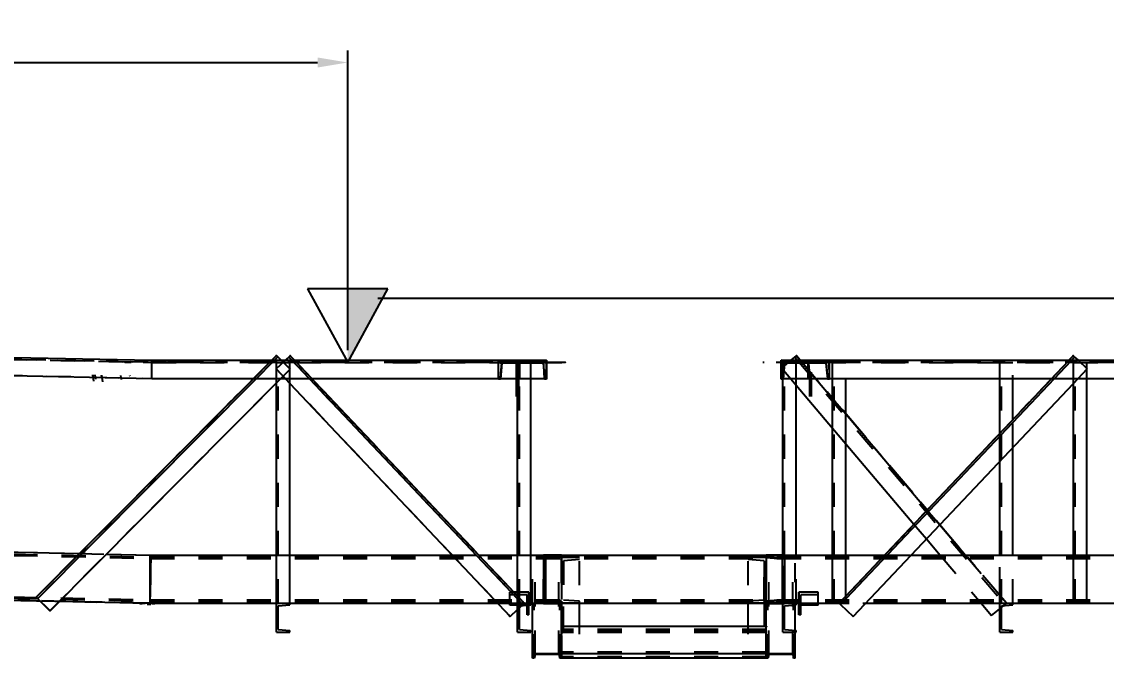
# Model space of a CAD drawing. Header units: millimetres. Extents: x 2368 to 8313, y 7493 to 11698.
# Drawn here: x 6269.3 to 6359.3, y 8300.2 to 8354.2 of the extents above; entities that cross this region are included whole.
import ezdxf

# ---------------------------------------------------------------- set-up
doc = ezdxf.new("R2010")
doc.units = ezdxf.units.MM
for name, pattern in [('XKITLINE00', [0]), ('XKITLINE02', [4, 2, -2]), ('XKITLINE03', [6, 3, -1, 1, -1])]:
    doc.linetypes.add(name, pattern=pattern)
doc.layers.add('3', color=120, linetype='Continuous')
doc.styles.add('ROMANS', font='romans.shx')
doc.dimstyles.new('MD300', dxfattribs={"dimtxt": 2.5, "dimasz": 2.5, "dimexe": 1, "dimexo": 1, "dimgap": 0.5, "dimtad": 1, "dimdec": 1, "dimlfac": 50, "dimrnd": 0.5, "dimdsep": 46, "dimtxsty": 'ROMANS', "dimcen": 1, "dimclrd": 146, "dimclre": 146, "dimclrt": 30, "dimadec": 1, "dimazin": 2, "dimtfac": 1, "dimtdec": 1, "dimtmove": 0, "dimatfit": 1, "dimfxl": 1, "dimtolj": 1, "dimtzin": 0, "dimlwd": -1, "dimlwe": -1, "dimarcsym": 0})

# ---------------------------------------------------------------- blocks, each defined once
blk = doc.blocks.new('*D54')
at = {"color": 146, "transparency": 16777216}
for p, q in [((5898.093, 8331.991), (5898.093, 8351.769)), ((6296.354, 8326.868), (6296.354, 8351.769)), ((5900.593, 8350.769), (6293.854, 8350.769))]:
    blk.add_line(p, q, dxfattribs=at)
for points in [[(5900.593, 8351.186), (5900.593, 8350.353), (5898.093, 8350.769)], [(6293.854, 8351.186), (6293.854, 8350.353), (6296.354, 8350.769)]]:
    blk.add_solid(points, dxfattribs=at)
at = {"layer": 'Defpoints', "color": 0, "transparency": 16777216}
for p in [(6296.354, 8350.769), (5898.093, 8330.991), (6296.354, 8325.868)]:
    blk.add_point(p, dxfattribs=at)
at = {"color": 30, "transparency": 16777216, "insert": (6097.223, 8352.519), "char_height": 2.5, "attachment_point": 5, "style": 'ROMANS'}
blk.add_mtext('\\A1;19913', dxfattribs=at)
blk = doc.blocks.new('*D55')
at = {"color": 146, "transparency": 16777216}
for p, q in [((6296.354, 8326.868), (6296.354, 8332.205)), ((6647.225, 8301.21), (6647.225, 8332.205)), ((6298.854, 8331.205), (6644.725, 8331.205))]:
    blk.add_line(p, q, dxfattribs=at)
for points in [[(6298.854, 8331.622), (6298.854, 8330.789), (6296.354, 8331.205)], [(6644.725, 8331.622), (6644.725, 8330.789), (6647.225, 8331.205)]]:
    blk.add_solid(points, dxfattribs=at)
at = {"layer": 'Defpoints', "color": 0, "transparency": 16777216}
for p in [(6647.225, 8331.205), (6296.354, 8325.868), (6647.225, 8300.21)]:
    blk.add_point(p, dxfattribs=at)
at = {"color": 30, "transparency": 16777216, "insert": (6471.789, 8332.955), "char_height": 2.5, "attachment_point": 5, "style": 'ROMANS'}
blk.add_mtext('\\A1;17543.5', dxfattribs=at)

msp = doc.modelspace()

# ---------------------------------------------------------------- linework, layer by layer
at = {"color": 7, "linetype": 'XKITLINE00'}
for p, q in [((6036.5916, 8331.1614), (6280.1102, 8326.0379)), ((6036.5601, 8329.6617), (6280.0944, 8324.5379)), ((6249.3622, 8326.6852), (6280.1102, 8326.0383)), ((6280.0944, 8324.5379), (6280.1102, 8326.0379)), ((6280.0944, 8324.5379), (6280.1102, 8326.0379)), ((6280.1102, 8326.0379), (6312.5543, 8326.0379)), ((6290.0446, 8326.0379), (6290.4353, 8326.4314)), ((6290.2701, 8326.0379), (6290.5488, 8326.3187)), ((6290.4353, 8326.4314), (6290.8316, 8326.0379)), ((6291.1853, 8326.0379), (6291.4692, 8326.3062)), ((6291.5855, 8326.4161), (6291.4692, 8326.3062)), ((6291.4692, 8326.3062), (6291.7227, 8326.0379)), ((6291.5855, 8326.4161), (6291.9429, 8326.0379)), ((6312.8511, 8326.0424), (6308.8511, 8325.9814)), ((6308.8511, 8324.4731), (6308.8511, 8325.9814)), ((6309.1196, 8325.7048), (6308.8511, 8325.9733)), ((6312.8511, 8325.9733), (6308.8511, 8325.9733)), ((6308.8729, 8325.9817), (6308.8737, 8326.0379)), ((6309.1275, 8325.8033), (6309.0211, 8324.4731)), ((6309.0598, 8324.9573), (6309.1399, 8325.8033)), ((6312.5747, 8325.8033), (6309.1275, 8325.8033)), ((6310.453, 8306.7792), (6310.453, 8325.8033)), ((6311.3787, 8325.8033), (6311.2087, 8325.9733)), ((6311.553, 8305.8677), (6311.553, 8325.8033)), ((6312.5747, 8325.8033), (6312.6811, 8324.4731)), ((6312.8511, 8326.0424), (6312.8511, 8325.9733)), ((6312.8511, 8325.9733), (6312.8511, 8324.4731)), ((6332.3269, 8324.4731), (6332.3269, 8326.0424)), ((6336.3269, 8325.9814), (6332.3269, 8326.0424)), ((6332.3269, 8326.0406), (6366.9212, 8326.038)), ((6332.5954, 8325.7048), (6332.3269, 8325.9733)), ((6336.3269, 8325.9733), (6332.3269, 8325.9733)), ((6332.6033, 8325.8033), (6332.4969, 8324.4731)), ((6336.0505, 8325.8033), (6332.6033, 8325.8033)), ((6333.142, 8326.0406), (6333.5852, 8326.4163)), ((6333.5852, 8326.4163), (6333.9037, 8326.0405)), ((6334.8545, 8325.8033), (6334.6844, 8325.9733)), ((6336.0384, 8325.8033), (6336.1167, 8324.9754)), ((6336.0505, 8325.8033), (6336.1569, 8324.4731)), ((6336.3052, 8325.9817), (6336.3043, 8326.0403)), ((6336.3269, 8325.9733), (6336.3269, 8325.9814)), ((6336.3269, 8324.4731), (6336.3269, 8325.9733)), ((6356.1952, 8326.0388), (6356.5525, 8326.4169)), ((6356.4154, 8326.0388), (6356.6688, 8326.307)), ((6356.5525, 8326.4169), (6356.6688, 8326.307)), ((6356.6688, 8326.307), (6356.9526, 8326.0388)), ((6312.591, 8325.5993), (6312.6594, 8324.5379)), ((6332.5184, 8324.5406), (6332.5859, 8325.5865)), ((6270.5135, 8306.3656), (6288.5554, 8324.5379)), ((6270.6271, 8306.2529), (6288.7809, 8324.5379)), ((6271.649, 8305.2383), (6290.453, 8324.1783)), ((6280.0944, 8324.5379), (6308.8511, 8324.5379)), ((6290.453, 8305.8677), (6290.453, 8324.5379)), ((6291.553, 8305.8677), (6291.553, 8324.5379)), ((6291.553, 8324.1209), (6309.8401, 8304.7688)), ((6293.1402, 8324.5379), (6309.9216, 8306.7792)), ((6293.3603, 8324.5379), (6310.1418, 8306.7792)), ((6309.0211, 8324.4731), (6308.8511, 8324.4731)), ((6309.0263, 8324.5379), (6310.453, 8324.5379)), ((6310.3475, 8323.0403), (6310.3475, 8324.5379)), ((6311.553, 8324.5379), (6312.6594, 8324.5379)), ((6312.6759, 8324.5379), (6312.6594, 8324.5379)), ((6312.7088, 8324.4731), (6312.6787, 8324.5033)), ((6312.8511, 8324.4731), (6312.6811, 8324.4731)), ((6332.4969, 8324.4731), (6332.3269, 8324.4731)), ((6332.4527, 8309.8679), (6332.4527, 8324.4731)), ((6332.502, 8324.5379), (6336.1517, 8324.5379)), ((6332.5023, 8324.5406), (6332.5184, 8324.5406)), ((6332.5184, 8324.5406), (6336.1515, 8324.5403)), ((6333.5527, 8309.8679), (6333.5527, 8324.5379)), ((6333.5527, 8323.9801), (6336.585, 8320.4028)), ((6335.1774, 8324.5379), (6336.585, 8322.8773)), ((6336.1846, 8324.4731), (6336.1544, 8324.5033)), ((6336.3269, 8324.4731), (6336.1569, 8324.4731)), ((6336.3269, 8324.5403), (6366.8574, 8324.538)), ((6336.3269, 8324.5379), (6336.585, 8324.5379)), ((6336.585, 8305.8685), (6336.585, 8324.5403)), ((6337.135, 8305.8686), (6354.7779, 8324.539)), ((6337.2512, 8305.7587), (6354.998, 8324.5389)), ((6337.685, 8306.4506), (6337.685, 8324.5402)), ((6337.685, 8324.5379), (6354.7769, 8324.5379)), ((6338.2979, 8304.7696), (6356.585, 8324.1217)), ((6350.4527, 8319.9619), (6350.4527, 8324.5379)), ((6351.5527, 8321.126), (6351.5527, 8324.5379)), ((6356.585, 8305.8685), (6356.585, 8324.5388)), ((6357.685, 8305.8685), (6357.685, 8324.5387)), ((6357.685, 8324.5379), (6362.6838, 8324.5379)), ((6337.685, 8321.5796), (6344.445, 8313.6044)), ((6337.685, 8319.1051), (6343.3394, 8312.4343)), ((6351.5527, 8309.8678), (6351.5527, 8318.7964)), ((6350.4527, 8309.8678), (6350.4527, 8317.6324)), ((6345.486, 8312.3763), (6347.6123, 8309.8678)), ((6344.3803, 8311.2063), (6345.5148, 8309.8679)), ((6267.7292, 8310.1267), (6274.1142, 8309.9923)), ((6267.7292, 8310.1263), (6274.1138, 8309.9919)), ((6276.3223, 8309.9454), (6280.0531, 8309.8669)), ((6276.3227, 8309.9458), (6279.9686, 8309.8691)), ((6279.9685, 8305.8682), (6279.9686, 8309.8682)), ((6279.9686, 8309.8682), (6290.453, 8309.8681)), ((6279.9689, 8305.8678), (6280.0531, 8309.8669)), ((6291.553, 8309.8681), (6305.0215, 8309.8681)), ((6307.2229, 8309.868), (6310.453, 8309.868)), ((6311.553, 8309.868), (6336.585, 8309.8679)), ((6312.5909, 8309.8673), (6312.5909, 8309.803)), ((6314.0909, 8309.8673), (6312.5909, 8309.8673)), ((6314.0909, 8309.803), (6312.5909, 8309.803)), ((6312.5909, 8309.803), (6312.591, 8305.8026)), ((6314.0909, 8309.633), (6312.7609, 8309.5266)), ((6312.7609, 8309.5266), (6312.761, 8306.079)), ((6314.0909, 8309.8673), (6314.0909, 8309.803)), ((6314.0909, 8309.803), (6314.0909, 8309.633)), ((6332.5841, 8309.8673), (6331.0841, 8309.8669)), ((6331.0841, 8309.8669), (6331.0842, 8309.8027)), ((6332.5842, 8309.803), (6331.0842, 8309.8027)), ((6331.0842, 8309.8027), (6331.0843, 8309.6327)), ((6332.4143, 8309.5266), (6331.0843, 8309.6327)), ((6332.4143, 8309.5266), (6332.4151, 8306.079)), ((6332.5841, 8309.8673), (6332.5842, 8309.803)), ((6332.5842, 8309.803), (6332.5851, 8305.8026)), ((6337.685, 8309.8679), (6340.9142, 8309.8679)), ((6343.1155, 8309.8679), (6356.585, 8309.8678)), ((6357.685, 8309.8678), (6364.7594, 8309.8678)), ((6332.4145, 8308.7757), (6332.5844, 8308.9457)), ((6312.591, 8307.4457), (6312.761, 8307.6157)), ((6267.6373, 8306.1274), (6270.821, 8306.0603)), ((6270.5135, 8306.3656), (6271.649, 8305.2383)), ((6272.4315, 8306.0264), (6279.9689, 8305.8678)), ((6309.791, 8306.5494), (6309.791, 8306.7792)), ((6311.391, 8306.7792), (6309.791, 8306.7792)), ((6309.791, 8305.7038), (6309.791, 8306.5494)), ((6311.231, 8306.5494), (6309.791, 8306.5494)), ((6311.231, 8304.9071), (6311.231, 8306.5494)), ((6311.391, 8304.9071), (6311.391, 8306.7792)), ((6314.091, 8306.0377), (6312.761, 8306.1441)), ((6314.091, 8305.9726), (6312.761, 8306.079)), ((6313.3051, 8305.8026), (6313.5208, 8306.0182)), ((6314.091, 8306.0377), (6314.091, 8305.9726)), ((6314.091, 8305.9726), (6314.091, 8305.8026)), ((6332.415, 8306.1441), (6331.085, 8306.0374)), ((6331.085, 8306.0374), (6331.0851, 8305.9723)), ((6332.4151, 8306.079), (6331.0851, 8305.9723)), ((6331.0851, 8305.9723), (6331.0851, 8305.8022)), ((6331.7993, 8305.8024), (6332.0462, 8306.0494)), ((6332.415, 8306.4184), (6332.5849, 8306.5884)), ((6333.7869, 8306.7792), (6333.7869, 8306.7792)), ((6333.7869, 8306.7792), (6333.7869, 8306.7792)), ((6333.7869, 8304.9072), (6333.7869, 8306.7792)), ((6335.3869, 8306.7792), (6333.7869, 8306.7792)), ((6333.9469, 8304.9072), (6333.9469, 8306.5494)), ((6335.3869, 8306.5494), (6333.9469, 8306.5494)), ((6335.3869, 8305.7038), (6335.3869, 8306.7792)), ((6337.685, 8305.8685), (6337.685, 8306.2176)), ((6279.7187, 8305.8678), (6279.1112, 8305.7993)), ((6279.7187, 8305.8678), (6279.9685, 8305.8678)), ((6280.3262, 8305.7993), (6279.7187, 8305.8678)), ((6279.9685, 8305.8682), (6290.453, 8305.8681)), ((6290.453, 8305.8677), (6291.553, 8305.8677)), ((6290.453, 8303.4677), (6290.453, 8305.8677)), ((6290.453, 8305.8677), (6291.553, 8305.8677)), ((6290.593, 8305.6549), (6291.553, 8305.7317)), ((6290.593, 8303.6805), (6290.593, 8305.6549)), ((6291.553, 8305.8681), (6308.8014, 8305.868)), ((6291.553, 8305.7317), (6291.553, 8305.8677)), ((6311.231, 8305.7038), (6309.791, 8305.7038)), ((6309.8401, 8304.7688), (6310.453, 8305.348)), ((6310.453, 8303.4677), (6310.453, 8305.7038)), ((6310.593, 8305.6549), (6311.2032, 8305.7038)), ((6310.593, 8305.4803), (6310.7949, 8305.6711)), ((6310.593, 8303.6805), (6310.593, 8305.6549)), ((6311.391, 8305.8647), (6311.231, 8305.7047)), ((6311.391, 8305.8677), (6311.553, 8305.8677)), ((6311.391, 8305.8677), (6311.553, 8305.8677)), ((6311.391, 8305.7188), (6311.553, 8305.7317)), ((6311.553, 8305.868), (6312.591, 8305.868)), ((6311.553, 8305.7317), (6311.553, 8305.8677)), ((6311.6876, 8301.6509), (6311.6876, 8305.868)), ((6314.091, 8305.8026), (6312.591, 8305.8026)), ((6314.0876, 8303.9211), (6314.0876, 8305.8026)), ((6314.091, 8305.868), (6331.0851, 8305.8679)), ((6315.5876, 8303.9211), (6315.5876, 8305.8677)), ((6329.5876, 8303.9211), (6329.5876, 8305.8677)), ((6332.5851, 8305.8026), (6331.0851, 8305.8022)), ((6331.0876, 8303.9211), (6331.0876, 8305.8022)), ((6332.4527, 8303.4679), (6332.4527, 8305.8025)), ((6332.5851, 8305.8679), (6333.7869, 8305.8679)), ((6332.5851, 8305.8679), (6333.5527, 8305.8679)), ((6332.5927, 8305.6551), (6333.5527, 8305.7319)), ((6332.5927, 8303.6807), (6332.5927, 8305.6551)), ((6333.4876, 8303.6092), (6333.4876, 8305.7267)), ((6333.5527, 8305.7319), (6333.5527, 8305.8679)), ((6335.3869, 8305.7038), (6333.9469, 8305.7038)), ((6335.3869, 8305.8679), (6336.585, 8305.8679)), ((6336.585, 8305.8685), (6337.1349, 8305.8685)), ((6337.135, 8305.8686), (6337.2512, 8305.7587)), ((6337.2512, 8305.7587), (6338.2979, 8304.7696)), ((6337.355, 8305.8685), (6337.685, 8305.8685)), ((6339.3357, 8305.8679), (6356.585, 8305.8678)), ((6348.9054, 8305.8678), (6349.7822, 8304.8334)), ((6349.7822, 8304.8334), (6350.4527, 8305.4017)), ((6350.4527, 8305.8679), (6351.5527, 8305.8679)), ((6350.4527, 8303.4679), (6350.4527, 8305.8679)), ((6350.5927, 8305.6551), (6351.5527, 8305.7319)), ((6350.5927, 8305.5204), (6350.7683, 8305.6692)), ((6350.5927, 8303.6807), (6350.5927, 8305.6551)), ((6351.5527, 8305.7319), (6351.5527, 8305.8679)), ((6356.585, 8305.8685), (6357.685, 8305.8685)), ((6357.685, 8305.8678), (6364.5266, 8305.8678)), ((6311.391, 8304.9071), (6311.231, 8304.9071)), ((6333.9469, 8304.9072), (6333.7869, 8304.9072)), ((6290.453, 8303.4677), (6291.553, 8303.4677)), ((6290.593, 8303.6805), (6291.553, 8303.6037)), ((6291.553, 8303.4677), (6291.553, 8303.6037)), ((6310.453, 8303.4677), (6311.553, 8303.4677)), ((6310.593, 8303.6805), (6311.553, 8303.6037)), ((6311.553, 8303.4677), (6311.553, 8303.6037)), ((6314.0876, 8301.6509), (6314.0876, 8303.9211)), ((6331.0876, 8303.9211), (6314.0876, 8303.9211)), ((6314.0876, 8301.6509), (6314.0876, 8303.9211)), ((6331.0876, 8301.6509), (6331.0876, 8303.9211)), ((6331.0876, 8301.6509), (6331.0876, 8303.9211)), ((6332.4527, 8303.4679), (6333.5527, 8303.4679)), ((6332.5927, 8303.6807), (6333.5527, 8303.6039)), ((6333.4876, 8301.294), (6333.4876, 8303.4679)), ((6333.5527, 8303.4679), (6333.5527, 8303.6039)), ((6350.4527, 8303.4679), (6351.5527, 8303.4679)), ((6350.5927, 8303.6807), (6351.5527, 8303.6039)), ((6351.5527, 8303.4679), (6351.5527, 8303.6039)), ((6314.0876, 8301.6509), (6311.6876, 8301.6509)), ((6311.6876, 8301.294), (6311.6876, 8301.6509)), ((6311.9004, 8301.6055), (6311.8236, 8301.294)), ((6313.8748, 8301.6055), (6311.9004, 8301.6055)), ((6313.8748, 8301.6055), (6313.9516, 8301.294)), ((6331.0876, 8301.6509), (6314.0876, 8301.6509)), ((6314.0876, 8301.294), (6314.0876, 8301.6509)), ((6314.0876, 8301.6509), (6314.0876, 8301.294)), ((6331.0876, 8301.294), (6331.0876, 8301.6509)), ((6331.0876, 8301.6509), (6331.0876, 8301.294)), ((6333.4876, 8301.6509), (6331.0876, 8301.6509)), ((6331.3004, 8301.6055), (6331.2236, 8301.294)), ((6333.2748, 8301.6055), (6331.3004, 8301.6055)), ((6333.2748, 8301.6055), (6333.3516, 8301.294)), ((6311.8236, 8301.294), (6311.6876, 8301.294)), ((6314.0876, 8301.294), (6313.9516, 8301.294)), ((6331.0876, 8301.294), (6314.0876, 8301.294)), ((6331.2236, 8301.294), (6331.0876, 8301.294)), ((6333.4876, 8301.294), (6333.3516, 8301.294))]:
    msp.add_line(p, q, dxfattribs=at)
at = {"color": 3, "linetype": 'XKITLINE02'}
for p, q in [((6036.588, 8330.9914), (6280.1084, 8325.8679)), ((6247.6776, 8326.5506), (6280.1084, 8325.8683)), ((6270.5135, 8306.3655), (6290.4353, 8326.4313)), ((6270.627, 8306.2528), (6290.5488, 8326.3186)), ((6280.0944, 8324.5383), (6280.1102, 8326.0383)), ((6280.0944, 8324.5379), (6280.1102, 8326.0379)), ((6280.1084, 8325.8679), (6308.8711, 8325.8679)), ((6280.1084, 8325.8679), (6314.3876, 8325.8679)), ((6280.1102, 8326.0379), (6312.8511, 8326.0379)), ((6288.5554, 8324.5379), (6290.0446, 8326.0379)), ((6288.7809, 8324.5379), (6290.2701, 8326.0379)), ((6290.4226, 8325.3172), (6291.5855, 8326.4161)), ((6290.4226, 8325.3172), (6291.1853, 8326.0379)), ((6290.4353, 8326.4314), (6290.5488, 8326.3187)), ((6290.4353, 8326.4313), (6291.5707, 8325.304)), ((6290.453, 8324.5379), (6290.453, 8325.8677)), ((6290.453, 8325.8677), (6291.553, 8325.8677)), ((6290.453, 8305.8677), (6290.453, 8325.8677)), ((6290.453, 8325.8677), (6291.553, 8325.8677)), ((6290.593, 8305.8677), (6290.593, 8325.8677)), ((6290.593, 8305.8677), (6290.593, 8325.8677)), ((6290.8316, 8326.0379), (6291.5707, 8325.3041)), ((6291.4692, 8326.3062), (6291.5855, 8326.4161)), ((6291.4692, 8326.3062), (6310.8867, 8305.7579)), ((6291.553, 8324.5379), (6291.553, 8325.8677)), ((6291.553, 8305.8677), (6291.553, 8325.8677)), ((6291.5855, 8326.4161), (6311.003, 8305.8677)), ((6291.7227, 8326.0379), (6293.1402, 8324.5379)), ((6291.9429, 8326.0379), (6312.8511, 8326.0379)), ((6291.9429, 8326.0379), (6293.3603, 8324.5379)), ((6292.1035, 8325.8679), (6312.5737, 8325.8679)), ((6308.8511, 8324.5379), (6308.8729, 8325.9817)), ((6309.1275, 8325.8156), (6309.0211, 8324.4841)), ((6309.1275, 8325.8156), (6312.5747, 8325.8682)), ((6309.1275, 8325.8156), (6309.1275, 8325.8033)), ((6309.1399, 8325.8033), (6309.146, 8325.8679)), ((6310.3475, 8324.5379), (6310.3475, 8326.0379)), ((6310.453, 8325.8033), (6310.453, 8325.8677)), ((6310.453, 8325.8677), (6311.553, 8325.8677)), ((6310.453, 8305.8677), (6310.453, 8325.8677)), ((6310.453, 8325.8677), (6311.553, 8325.8677)), ((6310.5175, 8324.8811), (6310.6154, 8326.0379)), ((6310.593, 8305.8677), (6310.593, 8325.8677)), ((6310.593, 8305.8677), (6310.593, 8325.8677)), ((6310.6239, 8324.4464), (6310.6239, 8326.0379)), ((6311.553, 8325.8033), (6311.553, 8325.8677)), ((6311.553, 8305.8677), (6311.553, 8325.8677)), ((6312.5737, 8325.8679), (6312.591, 8325.5993)), ((6312.5747, 8325.8682), (6312.6811, 8324.54)), ((6312.5747, 8325.8682), (6312.5747, 8325.8033)), ((6312.8284, 8324.5379), (6312.8511, 8326.0379)), ((6312.8511, 8324.5426), (6312.8511, 8326.0424)), ((6332.3269, 8326.0406), (6336.3043, 8326.0403)), ((6332.3494, 8324.5406), (6332.3269, 8326.0406)), ((6332.3647, 8325.3817), (6333.142, 8326.0406)), ((6332.4527, 8324.4731), (6332.4527, 8325.8679)), ((6332.4527, 8325.8679), (6333.5527, 8325.8679)), ((6332.6033, 8325.8682), (6332.4969, 8324.54)), ((6332.5859, 8325.5865), (6332.6043, 8325.8706)), ((6332.5927, 8305.8679), (6332.5927, 8325.8679)), ((6336.0505, 8325.8156), (6332.6033, 8325.8682)), ((6332.6033, 8325.8682), (6332.6033, 8325.8033)), ((6332.6043, 8325.8706), (6366.8669, 8325.868)), ((6333.4631, 8326.3128), (6350.8807, 8305.7645)), ((6333.5527, 8324.5379), (6333.5527, 8325.8679)), ((6333.9037, 8326.0405), (6335.1774, 8324.5379)), ((6334.5512, 8324.4464), (6334.5512, 8326.0405)), ((6334.5595, 8326.0405), (6334.6576, 8324.8811)), ((6334.8276, 8323.0403), (6334.8276, 8326.0404)), ((6336.3269, 8325.8703), (6336.032, 8325.8704)), ((6336.032, 8325.8704), (6336.0384, 8325.8033)), ((6336.0505, 8325.8156), (6336.1569, 8324.4841)), ((6336.0505, 8325.8156), (6336.0505, 8325.8033)), ((6336.3044, 8326.0379), (6362.7419, 8326.0379)), ((6336.3269, 8324.5403), (6336.3052, 8325.9817)), ((6336.585, 8324.5403), (6336.585, 8325.8685)), ((6336.585, 8325.8685), (6337.685, 8325.8685)), ((6336.725, 8305.8685), (6336.725, 8325.8685)), ((6337.685, 8306.2176), (6337.685, 8325.8685)), ((6350.4527, 8317.6324), (6350.4527, 8325.8679)), ((6350.4527, 8325.8679), (6351.5527, 8325.8679)), ((6350.5927, 8305.8679), (6350.5927, 8325.8679)), ((6351.5527, 8318.7964), (6351.5527, 8325.8679)), ((6354.7779, 8324.539), (6356.1952, 8326.0388)), ((6354.998, 8324.5389), (6356.4154, 8326.0388)), ((6356.585, 8324.5388), (6356.585, 8325.8685)), ((6356.585, 8325.8685), (6357.685, 8325.8685)), ((6356.725, 8305.8685), (6356.725, 8325.8685)), ((6356.9526, 8326.0388), (6357.7154, 8325.318)), ((6357.685, 8324.5387), (6357.685, 8325.8685)), ((6247.3711, 8325.2267), (6280.0944, 8324.5383)), ((6271.6489, 8305.2382), (6291.5707, 8325.304)), ((6290.4226, 8325.3172), (6291.553, 8324.1209)), ((6290.4226, 8325.3172), (6309.8401, 8304.7688)), ((6290.453, 8324.1783), (6291.5707, 8325.3041)), ((6309.0201, 8324.5379), (6309.0598, 8324.9573)), ((6310.5175, 8324.8811), (6310.3475, 8324.8811)), ((6310.5175, 8324.8811), (6310.5175, 8323.0403)), ((6332.3647, 8325.3817), (6333.5527, 8323.9801)), ((6334.8276, 8324.8811), (6334.6576, 8324.8811)), ((6334.6576, 8324.8811), (6334.6576, 8323.0403)), ((6336.1167, 8324.9754), (6336.1578, 8324.5403)), ((6356.585, 8324.1217), (6357.7154, 8325.318)), ((6280.0944, 8324.5379), (6312.8511, 8324.5379)), ((6308.8511, 8324.5379), (6309.0263, 8324.5379)), ((6309.0211, 8324.4841), (6308.8511, 8324.4815)), ((6308.8511, 8324.4815), (6308.8511, 8324.4731)), ((6309.0211, 8324.4841), (6309.0211, 8324.4731)), ((6310.453, 8324.5379), (6311.553, 8324.5379)), ((6312.6594, 8324.5379), (6312.8284, 8324.5379)), ((6312.8284, 8324.5379), (6312.6759, 8324.5379)), ((6312.8511, 8324.5426), (6312.6811, 8324.54)), ((6312.6811, 8324.54), (6312.6811, 8324.4731)), ((6312.8511, 8324.5426), (6312.8511, 8324.4731)), ((6332.3269, 8324.5426), (6332.3269, 8324.4731)), ((6332.4969, 8324.54), (6332.3269, 8324.5426)), ((6332.3269, 8324.5379), (6332.502, 8324.5379)), ((6332.3494, 8324.5406), (6332.5023, 8324.5406)), ((6332.4969, 8324.54), (6332.4969, 8324.4731)), ((6336.1515, 8324.5403), (6336.3269, 8324.5403)), ((6336.1517, 8324.5379), (6336.3269, 8324.5379)), ((6336.3269, 8324.4816), (6336.1569, 8324.4841)), ((6336.1569, 8324.4841), (6336.1569, 8324.4731)), ((6336.585, 8324.5379), (6337.685, 8324.5379)), ((6336.585, 8322.8773), (6337.685, 8321.5796)), ((6336.585, 8320.4028), (6337.685, 8319.1051)), ((6351.5527, 8318.7964), (6351.5527, 8321.126)), ((6350.4527, 8317.6324), (6350.4527, 8319.9619)), ((6036.6723, 8314.9904), (6276.3227, 8309.9458)), ((6036.6665, 8314.7141), (6280.0469, 8309.591)), ((6036.6669, 8314.7137), (6280.0472, 8309.5906)), ((6036.6687, 8314.8204), (6280.0491, 8309.6973)), ((6036.6691, 8314.82), (6280.0495, 8309.6969)), ((6344.445, 8313.6044), (6345.486, 8312.3763)), ((6343.3394, 8312.4343), (6344.3803, 8311.2063)), ((6036.5881, 8310.9913), (6279.9685, 8305.8682)), ((6036.5917, 8311.1612), (6279.9721, 8306.0381)), ((6036.5921, 8311.1608), (6279.9725, 8306.0377)), ((6036.594, 8311.2676), (6279.9743, 8306.1445)), ((6036.5943, 8311.2672), (6279.9747, 8306.1441)), ((6274.1138, 8309.9919), (6276.3223, 8309.9454)), ((6279.9685, 8309.8691), (6280.0527, 8309.8673)), ((6279.9685, 8305.8682), (6279.9685, 8309.8682)), ((6279.9685, 8309.8682), (6361.4695, 8309.8678)), ((6279.9685, 8305.8682), (6280.0527, 8309.8673)), ((6279.9685, 8309.6982), (6361.4601, 8309.6978)), ((6279.9685, 8309.5918), (6361.1281, 8309.5914)), ((6279.9686, 8309.8682), (6279.9686, 8309.6982)), ((6279.9686, 8309.6982), (6364.3942, 8309.6978)), ((6279.9686, 8309.6982), (6279.9686, 8309.5918)), ((6279.9686, 8309.5918), (6364.703, 8309.5914)), ((6290.453, 8309.8681), (6291.553, 8309.8681)), ((6305.0215, 8309.8681), (6357.685, 8309.8678)), ((6305.0215, 8309.8681), (6307.2229, 8309.868)), ((6310.453, 8309.868), (6311.553, 8309.868)), ((6312.591, 8305.8677), (6312.5909, 8309.8673)), ((6314.0909, 8309.6973), (6312.7609, 8309.5909)), ((6312.7609, 8309.5909), (6312.761, 8306.1441)), ((6312.7609, 8309.5909), (6312.7609, 8309.5266)), ((6314.0876, 8307.5312), (6314.0876, 8309.6513)), ((6315.5876, 8309.6513), (6314.0876, 8309.6513)), ((6314.0876, 8309.5916), (6314.0876, 8305.8677)), ((6314.0909, 8309.6973), (6314.0909, 8309.8673)), ((6314.0909, 8309.6973), (6314.0909, 8309.633)), ((6315.5876, 8307.3515), (6315.5876, 8309.6513)), ((6331.0876, 8309.6513), (6329.5876, 8309.6513)), ((6329.5876, 8309.6513), (6329.5876, 8309.4905)), ((6329.5876, 8307.3515), (6329.5876, 8309.6513)), ((6331.0842, 8309.697), (6331.0841, 8309.8669)), ((6331.0842, 8309.697), (6331.0843, 8309.6327)), ((6332.4142, 8309.5909), (6331.0842, 8309.697)), ((6331.0876, 8305.8022), (6331.0876, 8309.6513)), ((6331.0876, 8309.6513), (6331.0876, 8307.5312)), ((6332.4142, 8309.5909), (6332.4143, 8309.5266)), ((6332.4142, 8309.5909), (6332.415, 8306.1441)), ((6332.4527, 8305.8679), (6332.4527, 8309.8679)), ((6332.585, 8305.8677), (6332.5841, 8309.8673)), ((6333.5527, 8305.8679), (6333.5527, 8309.8679)), ((6336.585, 8309.8679), (6337.685, 8309.8679)), ((6340.9142, 8309.8679), (6343.1155, 8309.8679)), ((6345.5148, 8309.8679), (6348.9054, 8305.8678)), ((6347.6123, 8309.8678), (6351.0027, 8305.8679)), ((6347.6123, 8309.8678), (6347.6123, 8309.8678)), ((6350.4527, 8305.8679), (6350.4527, 8309.8678)), ((6351.5527, 8305.8679), (6351.5527, 8309.8678)), ((6311.6876, 8305.868), (6311.6876, 8309.1791)), ((6311.9004, 8301.6055), (6311.9004, 8308.7476)), ((6313.8748, 8301.6055), (6313.8748, 8308.7476)), ((6314.0876, 8303.5642), (6314.0876, 8309.1791)), ((6315.5876, 8309.4905), (6314.2576, 8309.3899)), ((6314.2576, 8309.3899), (6314.2576, 8307.239)), ((6314.2576, 8309.3899), (6314.2576, 8306.1292)), ((6330.9176, 8309.3899), (6329.5876, 8309.4905)), ((6330.9176, 8306.0379), (6330.9176, 8309.3899)), ((6330.9176, 8309.3899), (6330.9176, 8307.239)), ((6331.0876, 8303.9211), (6331.0876, 8309.1791)), ((6331.3004, 8301.6055), (6331.3004, 8308.7477)), ((6333.2748, 8301.6055), (6333.2748, 8308.7477)), ((6333.4876, 8303.6092), (6333.4876, 8309.1791)), ((6270.5135, 8306.3656), (6270.6271, 8306.2529)), ((6270.5135, 8306.3655), (6271.6489, 8305.2382)), ((6270.821, 8306.0603), (6272.4315, 8306.0264)), ((6279.9685, 8306.1446), (6364.5024, 8306.1442)), ((6279.9685, 8306.1446), (6279.9685, 8306.0382)), ((6279.9685, 8306.1446), (6360.9385, 8306.1442)), ((6279.9685, 8306.0382), (6364.1812, 8306.0378)), ((6279.9685, 8306.0382), (6279.9685, 8305.8682)), ((6279.9685, 8306.0382), (6361.2588, 8306.0378)), ((6309.9216, 8306.7792), (6310.8867, 8305.7578)), ((6310.1418, 8306.7792), (6311.003, 8305.8677)), ((6310.453, 8305.8677), (6310.453, 8306.7792)), ((6312.761, 8306.1441), (6312.761, 8306.079)), ((6314.091, 8305.8677), (6314.091, 8306.0377)), ((6314.2576, 8303.5946), (6314.2576, 8306.1292)), ((6315.5876, 8306.0285), (6314.2576, 8306.1292)), ((6315.5876, 8305.8677), (6315.5876, 8306.0285)), ((6330.9176, 8306.1292), (6329.5876, 8306.0285)), ((6329.5876, 8305.8677), (6329.5876, 8306.0285)), ((6330.9176, 8306.0379), (6330.9176, 8303.5946)), ((6331.085, 8305.8674), (6331.085, 8306.0374)), ((6332.415, 8306.1441), (6332.4151, 8306.079)), ((6337.685, 8306.2176), (6337.685, 8306.4506)), ((6280.0123, 8305.7478), (6279.7187, 8305.7478)), ((6279.9685, 8305.8682), (6332.5851, 8305.8679)), ((6279.9685, 8305.8682), (6361.2495, 8305.8678)), ((6279.9685, 8305.8678), (6279.9701, 8305.8678)), ((6280.0123, 8305.8678), (6279.9701, 8305.8678)), ((6290.453, 8305.8681), (6291.553, 8305.8681)), ((6290.453, 8305.8677), (6291.553, 8305.8677)), ((6308.8014, 8305.868), (6311.553, 8305.868)), ((6311.391, 8305.8152), (6309.791, 8305.8152)), ((6309.8401, 8304.7688), (6311.003, 8305.8677)), ((6310.453, 8305.348), (6311.003, 8305.8677)), ((6310.453, 8305.7038), (6310.453, 8305.8677)), ((6310.453, 8305.8677), (6311.391, 8305.8677)), ((6310.453, 8305.8677), (6311.391, 8305.8677)), ((6310.453, 8305.8677), (6311.553, 8305.8677)), ((6310.453, 8305.348), (6310.593, 8305.4803)), ((6311.003, 8305.8677), (6310.8867, 8305.7578)), ((6311.2032, 8305.7038), (6311.391, 8305.7188)), ((6311.8236, 8301.294), (6311.8236, 8305.7888)), ((6312.591, 8305.868), (6314.091, 8305.868)), ((6312.591, 8305.8677), (6312.591, 8305.8026)), ((6314.091, 8305.8677), (6312.591, 8305.8677)), ((6313.9516, 8301.294), (6313.9516, 8305.7888)), ((6314.0876, 8305.8026), (6314.0876, 8305.8677)), ((6315.5876, 8305.8677), (6314.0876, 8305.8677)), ((6314.091, 8305.8677), (6314.091, 8305.8026)), ((6329.5876, 8305.8677), (6329.5876, 8305.8679)), ((6331.0876, 8305.8677), (6329.5876, 8305.8677)), ((6332.585, 8305.8677), (6331.085, 8305.8674)), ((6331.085, 8305.8674), (6331.0851, 8305.8022)), ((6331.0851, 8305.8679), (6339.3357, 8305.8679)), ((6331.2236, 8301.294), (6331.2236, 8305.7889)), ((6332.4527, 8305.8025), (6332.4527, 8305.8679)), ((6332.4527, 8305.8679), (6332.5851, 8305.8679)), ((6332.4527, 8305.8679), (6333.5527, 8305.8679)), ((6332.585, 8305.8677), (6332.5851, 8305.8026)), ((6333.3516, 8301.294), (6333.3516, 8305.7889)), ((6333.7869, 8305.8679), (6335.3869, 8305.8679)), ((6333.7869, 8305.8153), (6335.3869, 8305.8153)), ((6337.1349, 8305.8685), (6337.355, 8305.8685)), ((6349.7822, 8304.8334), (6350.5927, 8305.5204)), ((6350.4527, 8305.8679), (6351.5527, 8305.8679)), ((6350.5927, 8305.5204), (6351.0027, 8305.8679)), ((6351.5527, 8305.8678), (6357.685, 8305.8678)), ((6314.0876, 8303.3024), (6314.0876, 8303.9211)), ((6331.0876, 8303.6744), (6314.0876, 8303.6744)), ((6331.0876, 8303.5642), (6314.0876, 8303.5642)), ((6331.0876, 8303.4355), (6314.0876, 8303.4355)), ((6315.5876, 8303.3024), (6315.5876, 8303.9211)), ((6329.5876, 8303.3024), (6329.5876, 8303.9211)), ((6331.0876, 8303.3024), (6331.0876, 8303.9211)), ((6333.4876, 8301.6509), (6333.4876, 8303.6092)), ((6331.0876, 8301.8068), (6314.0876, 8301.8068)), ((6314.0876, 8301.294), (6314.0876, 8301.6509)), ((6331.0876, 8301.4226), (6314.0876, 8301.4226)), ((6331.0876, 8301.294), (6331.0876, 8301.6509))]:
    msp.add_line(p, q, dxfattribs=at)
at = {"color": 1, "linetype": 'XKITLINE03'}
for p, q in [((6281.3087, 8325.8426), (6036.588, 8330.9914)), ((6270.5135, 8306.3656), (6290.4353, 8326.4314)), ((6290.4353, 8326.4313), (6270.5135, 8306.3655)), ((6314.3876, 8325.8679), (6277.8976, 8325.8679)), ((6290.453, 8305.8677), (6290.453, 8325.8677)), ((6290.453, 8305.8677), (6290.453, 8325.8677)), ((6291.5855, 8326.4161), (6311.003, 8305.8677)), ((6311.003, 8305.8677), (6291.5855, 8326.4161)), ((6310.453, 8305.8677), (6310.453, 8325.8677)), ((6310.453, 8305.8677), (6310.453, 8325.8677)), ((6311.3911, 8325.8416), (6311.3911, 8325.8033)), ((6366.8959, 8325.8679), (6330.7876, 8325.8679)), ((6332.4527, 8305.8679), (6332.4527, 8325.8679)), ((6351.0027, 8305.8679), (6333.5852, 8326.4163)), ((6333.7869, 8325.8416), (6333.7869, 8325.8033)), ((6336.585, 8305.8685), (6336.585, 8325.8685)), ((6337.135, 8305.8686), (6356.5525, 8326.4169)), ((6350.4527, 8305.8679), (6350.4527, 8325.8679)), ((6356.585, 8305.8685), (6356.585, 8325.8685)), ((6036.5881, 8310.9913), (6279.9685, 8305.8682)), ((6279.9689, 8305.8678), (6036.5885, 8310.9909)), ((6314.0876, 8309.1791), (6314.0876, 8301.6509)), ((6331.0876, 8301.6509), (6331.0876, 8309.1791)), ((6311.391, 8305.8152), (6311.391, 8306.7792)), ((6333.7869, 8306.7792), (6333.7869, 8305.8153)), ((6290.453, 8305.8677), (6290.453, 8305.8677)), ((6310.453, 8305.8677), (6310.453, 8305.8677)), ((6312.591, 8305.8677), (6312.591, 8305.8026)), ((6314.0876, 8305.8677), (6314.0876, 8303.3024)), ((6331.0876, 8303.3024), (6331.0876, 8305.8677)), ((6332.4527, 8305.8679), (6332.4527, 8305.8679)), ((6332.5851, 8305.8026), (6332.585, 8305.8677)), ((6350.4527, 8305.8679), (6350.4527, 8305.8679)), ((6331.0876, 8303.9211), (6314.0876, 8303.9211))]:
    msp.add_line(p, q, dxfattribs=at)
at = {"color": 1, "linetype": 'XKITLINE00'}
for p, q in [((6277.8938, 8325.8587), (6277.8938, 8325.8587)), ((6281.3049, 8325.8334), (6281.3049, 8325.8334)), ((6290.4314, 8326.4221), (6290.4314, 8326.4221)), ((6290.4315, 8326.4221), (6290.4315, 8326.4221)), ((6290.4492, 8325.8585), (6290.4492, 8325.8585)), ((6290.4492, 8325.8585), (6290.4492, 8325.8585)), ((6291.5817, 8326.4068), (6291.5817, 8326.4068)), ((6291.5817, 8326.4068), (6291.5817, 8326.4068)), ((6310.4492, 8325.8585), (6310.4492, 8325.8585)), ((6310.4492, 8325.8585), (6310.4492, 8325.8585)), ((6311.3873, 8325.8323), (6311.3873, 8325.8323)), ((6314.3838, 8325.8587), (6314.3838, 8325.8587)), ((6332.4489, 8325.8587), (6332.4489, 8325.8587)), ((6333.5814, 8326.407), (6333.5814, 8326.407)), ((6333.783, 8325.8323), (6333.783, 8325.8323)), ((6336.5811, 8325.8593), (6336.5811, 8325.8593)), ((6350.4489, 8325.8587), (6350.4489, 8325.8587)), ((6356.5487, 8326.4077), (6356.5487, 8326.4077)), ((6356.5811, 8325.8593), (6356.5811, 8325.8593)), ((6270.5097, 8306.3563), (6270.5097, 8306.3563)), ((6270.5097, 8306.3563), (6270.5097, 8306.3563)), ((6279.9647, 8305.8589), (6279.9647, 8305.8589)), ((6279.9651, 8305.8585), (6279.9651, 8305.8585)), ((6290.4492, 8305.8585), (6290.4492, 8305.8585)), ((6290.4492, 8305.8585), (6290.4492, 8305.8585)), ((6290.4492, 8305.8585), (6290.4492, 8305.8585)), ((6310.4492, 8305.8585), (6310.4492, 8305.8585)), ((6310.4492, 8305.8585), (6310.4492, 8305.8585)), ((6310.4492, 8305.8585), (6310.4492, 8305.8585)), ((6310.9992, 8305.8585), (6310.9992, 8305.8585)), ((6310.9992, 8305.8585), (6310.9992, 8305.8585)), ((6311.3871, 8305.806), (6311.3871, 8305.806)), ((6312.5871, 8305.8585), (6312.5871, 8305.8585)), ((6314.0838, 8305.8585), (6314.0838, 8305.8585)), ((6331.0838, 8305.8585), (6331.0838, 8305.8585)), ((6332.4489, 8305.8587), (6332.4489, 8305.8587)), ((6332.4489, 8305.8587), (6332.4489, 8305.8587)), ((6332.5812, 8305.8585), (6332.5812, 8305.8585)), ((6333.7831, 8305.806), (6333.7831, 8305.806)), ((6336.5811, 8305.8593), (6336.5811, 8305.8593)), ((6337.1311, 8305.8593), (6337.1311, 8305.8593)), ((6350.4489, 8305.8587), (6350.4489, 8305.8587)), ((6350.4489, 8305.8587), (6350.4489, 8305.8587)), ((6350.9989, 8305.8587), (6350.9989, 8305.8587)), ((6356.5811, 8305.8593), (6356.5811, 8305.8593)), ((6314.0838, 8303.9118), (6314.0838, 8303.9118)), ((6331.0838, 8303.9118), (6331.0838, 8303.9118)), ((6314.0838, 8301.6417), (6314.0838, 8301.6417)), ((6331.0838, 8301.6417), (6331.0838, 8301.6417))]:
    msp.add_line(p, q, dxfattribs=at)
at = {"color": 8, "linetype": 'XKITLINE00'}
for p, q in [((6275.1653, 8324.8286), (6275.2486, 8324.3058)), ((6275.1681, 8324.8286), (6275.1866, 8324.7127)), ((6275.1878, 8324.8282), (6275.2196, 8324.6285)), ((6275.3695, 8324.8243), (6275.4243, 8324.4802)), ((6275.8978, 8324.8132), (6275.9394, 8324.5522)), ((6275.9159, 8324.8128), (6276.0071, 8324.2402)), ((6277.5008, 8324.7795), (6277.5523, 8324.4562)), ((6277.5233, 8324.779), (6277.5242, 8324.7737)), ((6278.2538, 8324.7637), (6278.2597, 8324.7266))]:
    msp.add_line(p, q, dxfattribs=at)
at = {"color": 1, "linetype": 'XKITLINE00'}
for centre in [(6277.8976, 8325.8679), (6281.3087, 8325.8426), (6290.4353, 8326.4314), (6290.4353, 8326.4313), (6290.453, 8325.8677), (6290.453, 8325.8677), (6291.5855, 8326.4161), (6291.5855, 8326.4161), (6310.453, 8325.8677), (6310.453, 8325.8677), (6311.3911, 8325.8416), (6314.3876, 8325.8679), (6332.4527, 8325.8679), (6333.5852, 8326.4163), (6333.7869, 8325.8416), (6336.585, 8325.8685), (6350.4527, 8325.8679), (6356.5525, 8326.4169), (6356.585, 8325.8685), (6270.5135, 8306.3656), (6270.5135, 8306.3655), (6279.9685, 8305.8682), (6279.9689, 8305.8678), (6290.453, 8305.8677), (6290.453, 8305.8677), (6290.453, 8305.8677), (6310.453, 8305.8677), (6310.453, 8305.8677), (6310.453, 8305.8677), (6311.003, 8305.8677), (6311.003, 8305.8677), (6311.391, 8305.8152), (6312.591, 8305.8677), (6314.0876, 8305.8677), (6331.0876, 8305.8677), (6332.4527, 8305.8679), (6332.4527, 8305.8679), (6332.585, 8305.8677), (6333.7869, 8305.8153), (6336.585, 8305.8685), (6337.135, 8305.8686), (6350.4527, 8305.8679), (6350.4527, 8305.8679), (6351.0027, 8305.8679), (6356.585, 8305.8685), (6314.0876, 8303.9211), (6331.0876, 8303.9211), (6314.0876, 8301.6509), (6331.0876, 8301.6509)]:
    msp.add_circle(centre, 0.01, dxfattribs=at)
at = {"layer": '3'}
for p, q in [((6299.6869, 8331.979), (6293.0203, 8331.979)), ((6293.0203, 8331.979), (6296.3536, 8325.8679)), ((6296.3536, 8325.8679), (6299.6869, 8331.979))]:
    msp.add_line(p, q, dxfattribs=at)
msp.add_solid([(6296.3536, 8325.8679), (6299.6869, 8331.979), (6296.3536, 8331.979)], dxfattribs=at)

# ---------------------------------------------------------------- dimensions: what is measured, and where the dimension line sits
for base, p1, p2, picture, middle in [((6296.3536, 8350.7694), (5898.0928, 8330.9914), (6296.3536, 8325.8679), '*D54', (6097.2232, 8352.5194)), ((6647.225, 8331.2053), (6296.3536, 8325.8679), (6647.225, 8300.2098), '*D55', (6471.7893, 8332.9553))]:
    dim = msp.add_linear_dim(base=base, p1=p1, p2=p2, dimstyle='MD300')
    dim.commit()
    dim.dimension.update_dxf_attribs({"geometry": picture, "text_midpoint": middle})

doc.saveas('drawing.dxf')
